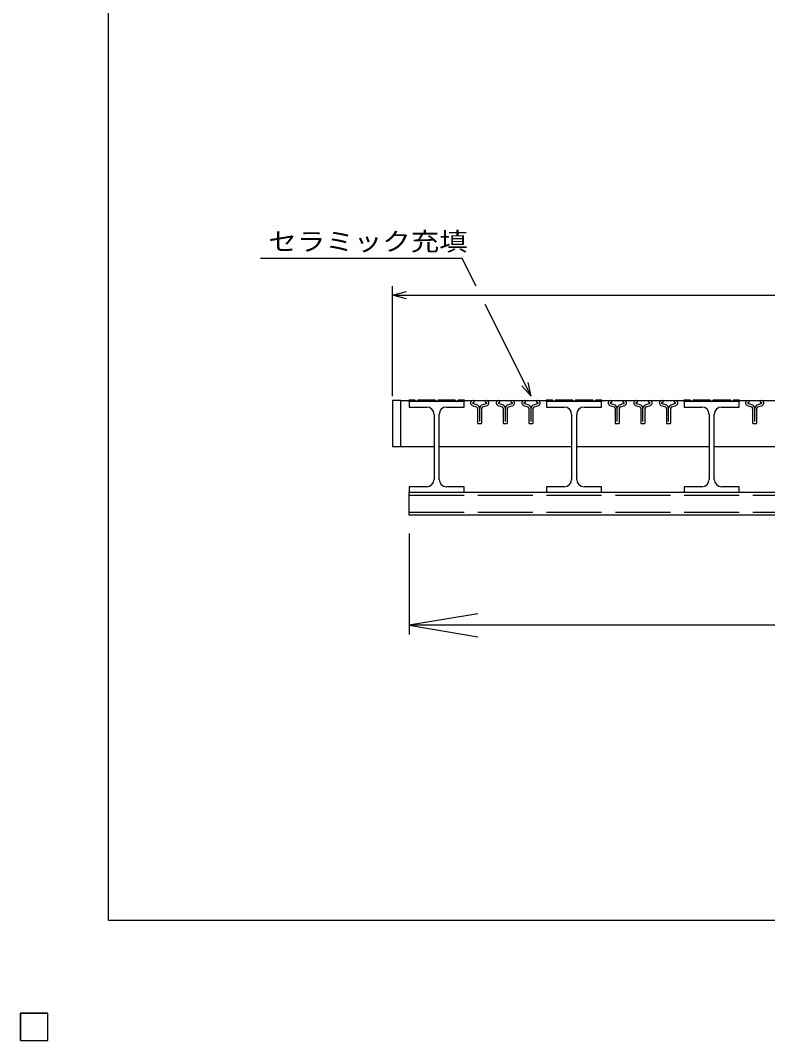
# Model space of a CAD drawing. Units: millimetres at full size, sheet at 1:10; details may follow other scales. Extents: x -1820 to 1736, y -1282 to 1048.
# Drawn here: x -1820 to -1005, y -1282 to -170 of the extents above; entities that cross this region are included whole.
import ezdxf
from ezdxf.enums import TextEntityAlignment as Align

# ---------------------------------------------------------------- set-up
doc = ezdxf.new("R2010")
doc.units = ezdxf.units.MM
doc.header["$LTSCALE"] = 10
doc.linetypes.add('DASHED', pattern=[7.5, 6, -1.5])
for name, color, linetype, lineweight in [('CADPAC_LAYER_0000', 150, 'Continuous', 25), ('CADPAC_LAYER_0016', 3, 'Continuous', 25), ('CADPAC_LAYER_0022', 4, 'Continuous', 25), ('CADPAC_LAYER_0032', 4, 'Continuous', 25)]:
    doc.layers.add(name, color=color, linetype=linetype, lineweight=lineweight)
doc.styles.add('ベクトル', font='')
doc.styles.get('ベクトル').set_extended_font_data('ベクトル')

# ---------------------------------------------------------------- blocks, each defined once
blk = doc.blocks.new('open_arrow')
at = {"color": 0, "linetype": 'Continuous', "lineweight": -2}
blk.add_lwpolyline([(7.5, 1.25), (0, 0), (7.5, -1.25)], dxfattribs=at)

msp = doc.modelspace()

# ---------------------------------------------------------------- linework, layer by layer
at = {"layer": 'CADPAC_LAYER_0000'}
for p, q in [((-1724, -1151.5), (-1724, 1048.5)), ((1736, -1151.5), (-1724, -1151.5))]:
    msp.add_line(p, q, dxfattribs=at)
at = {"layer": 'CADPAC_LAYER_0016'}
for p, q in [((-1414, -584.5), (-1414, -634.5)), ((-1405, -584.5), (-1414, -584.5)), ((-1405, -634.5), (-1405, -584.5)), ((-1405, -584.5), (-1396, -584.5)), ((-1396, -585.5), (-1396, -583.5)), ((-1396, -583.5), (-1390, -583.5)), ((-1396, -585.5), (-1396, -591.5)), ((-1336, -585.5), (-1396, -585.5)), ((-1390, -583.5), (-1388, -585.5)), ((-1388, -585.5), (-1386, -583.5)), ((-1386, -583.5), (-1368, -583.5)), ((-1368, -583.5), (-1366, -585.5)), ((-1366, -585.5), (-1364, -583.5)), ((-1364, -583.5), (-1346, -583.5)), ((-1346, -583.5), (-1344, -585.5)), ((-1344, -585.5), (-1342, -583.5)), ((-1342, -583.5), (-1336, -583.5)), ((-1336, -583.5), (-1336, -585.5)), ((-1336, -584.5), (-1246, -584.5)), ((-1336, -591.5), (-1336, -585.5)), ((-1327.38, -589.68), (-1322.51, -591.39)), ((-1322.3, -589.03), (-1326.62, -587.51)), ((-1326.46, -586.81), (-1325.02, -586.11)), ((-1325.02, -586.11), (-1325.02, -585.88)), ((-1311.4, -587.51), (-1315.72, -589.03)), ((-1315.51, -591.39), (-1310.64, -589.68)), ((-1313, -585.88), (-1313, -586.11)), ((-1313, -586.11), (-1311.56, -586.81)), ((-1299.38, -589.68), (-1294.51, -591.39)), ((-1294.3, -589.03), (-1298.62, -587.51)), ((-1298.46, -586.81), (-1297.02, -586.11)), ((-1297.02, -586.11), (-1297.02, -585.88)), ((-1283.4, -587.51), (-1287.72, -589.03)), ((-1287.51, -591.39), (-1282.64, -589.68)), ((-1285, -585.88), (-1285, -586.11)), ((-1285, -586.11), (-1283.56, -586.81)), ((-1271.38, -589.68), (-1266.51, -591.39)), ((-1266.3, -589.03), (-1270.62, -587.51)), ((-1270.46, -586.81), (-1269.02, -586.11)), ((-1269.02, -586.11), (-1269.02, -585.88)), ((-1255.4, -587.51), (-1259.72, -589.03)), ((-1259.51, -591.39), (-1254.64, -589.68)), ((-1257, -585.88), (-1257, -586.11)), ((-1257, -586.11), (-1255.56, -586.81)), ((-1246, -585.5), (-1246, -583.5)), ((-1246, -583.5), (-1240, -583.5)), ((-1246, -585.5), (-1246, -591.5)), ((-1186, -585.5), (-1246, -585.5)), ((-1240, -583.5), (-1238, -585.5)), ((-1238, -585.5), (-1236, -583.5)), ((-1236, -583.5), (-1218, -583.5)), ((-1218, -583.5), (-1216, -585.5)), ((-1216, -585.5), (-1214, -583.5)), ((-1214, -583.5), (-1196, -583.5)), ((-1196, -583.5), (-1194, -585.5)), ((-1194, -585.5), (-1192, -583.5)), ((-1192, -583.5), (-1186, -583.5)), ((-1186, -583.5), (-1186, -585.5)), ((-1186, -584.5), (-1096, -584.5)), ((-1186, -591.5), (-1186, -585.5)), ((-1177.38, -589.68), (-1172.51, -591.39)), ((-1172.3, -589.03), (-1176.62, -587.51)), ((-1176.46, -586.81), (-1175.02, -586.11)), ((-1175.02, -586.11), (-1175.02, -585.88)), ((-1161.4, -587.51), (-1165.72, -589.03)), ((-1165.51, -591.39), (-1160.64, -589.68)), ((-1163, -585.88), (-1163, -586.11)), ((-1163, -586.11), (-1161.56, -586.81)), ((-1149.38, -589.68), (-1144.51, -591.39)), ((-1144.3, -589.03), (-1148.62, -587.51)), ((-1148.46, -586.81), (-1147.02, -586.11)), ((-1147.02, -586.11), (-1147.02, -585.88)), ((-1133.4, -587.51), (-1137.72, -589.03)), ((-1137.51, -591.39), (-1132.64, -589.68)), ((-1135, -585.88), (-1135, -586.11)), ((-1135, -586.11), (-1133.56, -586.81)), ((-1121.38, -589.68), (-1116.51, -591.39)), ((-1116.3, -589.03), (-1120.62, -587.51)), ((-1120.46, -586.81), (-1119.02, -586.11)), ((-1119.02, -586.11), (-1119.02, -585.88)), ((-1105.4, -587.51), (-1109.72, -589.03)), ((-1109.51, -591.39), (-1104.64, -589.68)), ((-1107, -585.88), (-1107, -586.11)), ((-1107, -586.11), (-1105.56, -586.81)), ((-1096, -585.5), (-1096, -583.5)), ((-1096, -583.5), (-1090, -583.5)), ((-1096, -585.5), (-1096, -591.5)), ((-1036, -585.5), (-1096, -585.5)), ((-1090, -583.5), (-1088, -585.5)), ((-1088, -585.5), (-1086, -583.5)), ((-1086, -583.5), (-1068, -583.5)), ((-1068, -583.5), (-1066, -585.5)), ((-1066, -585.5), (-1064, -583.5)), ((-1064, -583.5), (-1046, -583.5)), ((-1046, -583.5), (-1044, -585.5)), ((-1044, -585.5), (-1042, -583.5)), ((-1042, -583.5), (-1036, -583.5)), ((-1036, -583.5), (-1036, -585.5)), ((-1036, -584.5), (-946, -584.5)), ((-1036, -591.5), (-1036, -585.5)), ((-1027.38, -589.68), (-1022.51, -591.39)), ((-1022.3, -589.03), (-1026.62, -587.51)), ((-1026.46, -586.81), (-1025.02, -586.11)), ((-1025.02, -586.11), (-1025.02, -585.88)), ((-1011.4, -587.51), (-1015.72, -589.03)), ((-1015.51, -591.39), (-1010.64, -589.68)), ((-1013, -585.88), (-1013, -586.11)), ((-1013, -586.11), (-1011.56, -586.81)), ((-1396, -591.5), (-1376.75, -591.5)), ((-1368.75, -599.5), (-1368.75, -670.5)), ((-1363.25, -670.5), (-1363.25, -599.5)), ((-1355.25, -591.5), (-1336, -591.5)), ((-1321.31, -593.09), (-1321.31, -608.81)), ((-1319, -607.21), (-1319, -593.14)), ((-1316.71, -608.81), (-1316.71, -593.09)), ((-1293.31, -593.09), (-1293.31, -608.81)), ((-1291, -607.21), (-1291, -593.14)), ((-1288.71, -608.81), (-1288.71, -593.09)), ((-1265.31, -593.09), (-1265.31, -608.81)), ((-1263, -607.21), (-1263, -593.14)), ((-1260.71, -608.81), (-1260.71, -593.09)), ((-1246, -591.5), (-1226.75, -591.5)), ((-1218.75, -599.5), (-1218.75, -670.5)), ((-1213.25, -670.5), (-1213.25, -599.5)), ((-1205.25, -591.5), (-1186, -591.5)), ((-1171.31, -593.09), (-1171.31, -608.81)), ((-1169, -607.21), (-1169, -593.14)), ((-1166.71, -608.81), (-1166.71, -593.09)), ((-1143.31, -593.09), (-1143.31, -608.81)), ((-1141, -607.21), (-1141, -593.14)), ((-1138.71, -608.81), (-1138.71, -593.09)), ((-1115.31, -593.09), (-1115.31, -608.81)), ((-1113, -607.21), (-1113, -593.14)), ((-1110.71, -608.81), (-1110.71, -593.09)), ((-1096, -591.5), (-1076.75, -591.5)), ((-1068.75, -599.5), (-1068.75, -670.5)), ((-1063.25, -670.5), (-1063.25, -599.5)), ((-1055.25, -591.5), (-1036, -591.5)), ((-1021.31, -593.09), (-1021.31, -608.81)), ((-1019, -607.21), (-1019, -593.14)), ((-1016.71, -608.81), (-1016.71, -593.09)), ((-1320.61, -609.51), (-1317.41, -609.51)), ((-1292.61, -609.51), (-1289.41, -609.51)), ((-1264.61, -609.51), (-1261.41, -609.51)), ((-1170.61, -609.51), (-1167.41, -609.51)), ((-1142.61, -609.51), (-1139.41, -609.51)), ((-1114.61, -609.51), (-1111.41, -609.51)), ((-1020.61, -609.51), (-1017.41, -609.51)), ((-1414, -634.5), (-1405, -634.5)), ((-1405, -634.5), (-1368.75, -634.5)), ((-1363.25, -634.5), (-1218.75, -634.5)), ((-1213.25, -634.5), (-1068.75, -634.5)), ((-1063.25, -634.5), (-918.75, -634.5)), ((-1376.75, -678.5), (-1396, -678.5)), ((-1396, -678.5), (-1396, -684.5)), ((-1336, -678.5), (-1355.25, -678.5)), ((-1336, -684.5), (-1336, -678.5)), ((-1226.75, -678.5), (-1246, -678.5)), ((-1246, -678.5), (-1246, -684.5)), ((-1186, -678.5), (-1205.25, -678.5)), ((-1186, -684.5), (-1186, -678.5)), ((-1076.75, -678.5), (-1096, -678.5)), ((-1096, -678.5), (-1096, -684.5)), ((-1036, -678.5), (-1055.25, -678.5)), ((-1036, -684.5), (-1036, -678.5)), ((-1396, -684.5), (-1336, -684.5)), ((-1396, -684.5), (-436, -684.5)), ((-1396, -709.5), (-1396, -684.5)), ((-1246, -684.5), (-1186, -684.5)), ((-1096, -684.5), (-1036, -684.5)), ((-436, -709.5), (-1396, -709.5)), ((-1820, -1252.5), (-1790, -1252.5)), ((-1820, -1282.5), (-1820, -1252.5)), ((-1820, -1252.5), (-1790, -1252.5)), ((-1820, -1282.5), (-1820, -1252.5)), ((-1820, -1252.5), (-1790, -1252.5)), ((-1820, -1282.5), (-1820, -1252.5)), ((-1820, -1252.5), (-1790, -1252.5)), ((-1820, -1282.5), (-1820, -1252.5)), ((-1820, -1252.5), (-1790, -1252.5)), ((-1820, -1282.5), (-1820, -1252.5)), ((-1790, -1282.5), (-1790, -1252.5)), ((-1790, -1282.5), (-1790, -1252.5)), ((-1790, -1282.5), (-1790, -1252.5)), ((-1790, -1282.5), (-1790, -1252.5)), ((-1790, -1282.5), (-1790, -1252.5)), ((-1820, -1282.5), (-1790, -1282.5)), ((-1820, -1282.5), (-1790, -1282.5)), ((-1820, -1282.5), (-1790, -1282.5)), ((-1820, -1282.5), (-1790, -1282.5)), ((-1820, -1282.5), (-1790, -1282.5))]:
    msp.add_line(p, q, dxfattribs=at)
at = {"layer": 'CADPAC_LAYER_0016', "linetype": 'DASHED'}
for p, q in [((-1396, -687.7), (-436, -687.7)), ((-1396, -706.3), (-436, -706.3))]:
    msp.add_line(p, q, dxfattribs=at)
at = {"layer": 'CADPAC_LAYER_0016'}
for centre, radius, start, end in [((-1326.31, -587.2), 2.7, 90.98, 246.68), ((-1326.29, -587.22), 0.44, 111.91, 222.33), ((-1326.47, -585.95), 1.45, 2.5, 85.55), ((-1323.59, -593.44), 4.6, 3.78, 73.7), ((-1314.43, -593.44), 4.6, 106.3, 176.22), ((-1311.55, -585.95), 1.45, 94.45, 177.5), ((-1311.71, -587.2), 2.7, 293.32, 89.02002), ((-1311.73, -587.22), 0.44, 317.67, 68.08999), ((-1298.31, -587.2), 2.7, 90.98, 246.68), ((-1298.29, -587.22), 0.44, 111.91, 222.33), ((-1298.47, -585.95), 1.45, 2.5, 85.55), ((-1295.59, -593.44), 4.6, 3.78, 73.7), ((-1286.43, -593.44), 4.6, 106.3, 176.22), ((-1283.55, -585.95), 1.45, 94.45, 177.5), ((-1283.71, -587.2), 2.7, 293.32, 89.02002), ((-1283.73, -587.22), 0.44, 317.67, 68.08999), ((-1270.31, -587.2), 2.7, 90.98, 246.68), ((-1270.29, -587.22), 0.44, 111.91, 222.33), ((-1270.47, -585.95), 1.45, 2.5, 85.55), ((-1267.59, -593.44), 4.6, 3.78, 73.7), ((-1258.43, -593.44), 4.6, 106.3, 176.22), ((-1255.55, -585.95), 1.45, 94.45, 177.5), ((-1255.71, -587.2), 2.7, 293.32, 89.02002), ((-1255.73, -587.22), 0.44, 317.67, 68.08999), ((-1176.31, -587.2), 2.7, 90.98, 246.68), ((-1176.29, -587.22), 0.44, 111.91, 222.33), ((-1176.47, -585.95), 1.45, 2.5, 85.55), ((-1173.59, -593.44), 4.6, 3.78, 73.7), ((-1164.43, -593.44), 4.6, 106.3, 176.22), ((-1161.55, -585.95), 1.45, 94.45, 177.5), ((-1161.71, -587.2), 2.7, 293.32, 89.02002), ((-1161.73, -587.22), 0.44, 317.67, 68.08999), ((-1148.31, -587.2), 2.7, 90.98, 246.68), ((-1148.29, -587.22), 0.44, 111.91, 222.33), ((-1148.47, -585.95), 1.45, 2.5, 85.55), ((-1145.59, -593.44), 4.6, 3.78, 73.7), ((-1136.43, -593.44), 4.6, 106.3, 176.22), ((-1133.55, -585.95), 1.45, 94.45, 177.5), ((-1133.71, -587.2), 2.7, 293.32, 89.02002), ((-1133.73, -587.22), 0.44, 317.67, 68.08999), ((-1120.31, -587.2), 2.7, 90.98, 246.68), ((-1120.29, -587.22), 0.44, 111.91, 222.33), ((-1120.47, -585.95), 1.45, 2.5, 85.55), ((-1117.59, -593.44), 4.6, 3.78, 73.7), ((-1108.43, -593.44), 4.6, 106.3, 176.22), ((-1105.55, -585.95), 1.45, 94.45, 177.5), ((-1105.71, -587.2), 2.7, 293.32, 89.02002), ((-1105.73, -587.22), 0.44, 317.67, 68.08999), ((-1026.31, -587.2), 2.7, 90.98, 246.68), ((-1026.29, -587.22), 0.44, 111.91, 222.33), ((-1026.47, -585.95), 1.45, 2.5, 85.55), ((-1023.59, -593.44), 4.6, 3.78, 73.7), ((-1014.43, -593.44), 4.6, 106.3, 176.22), ((-1011.55, -585.95), 1.45, 94.45, 177.5), ((-1011.71, -587.2), 2.7, 293.32, 89.02002), ((-1011.73, -587.22), 0.44, 317.67, 68.08999), ((-1376.75, -599.5), 8, 0, 90), ((-1355.25, -599.5), 8, 90, 180), ((-1323.11, -593.09), 1.8, 0, 70.58), ((-1314.91, -593.09), 1.8, 109.42, 180), ((-1295.11, -593.09), 1.8, 0, 70.58), ((-1286.91, -593.09), 1.8, 109.42, 180), ((-1267.11, -593.09), 1.8, 0, 70.58), ((-1258.91, -593.09), 1.8, 109.42, 180), ((-1226.75, -599.5), 8, 0, 90), ((-1205.25, -599.5), 8, 90, 180), ((-1173.11, -593.09), 1.8, 0, 70.58), ((-1164.91, -593.09), 1.8, 109.42, 180), ((-1145.11, -593.09), 1.8, 0, 70.58), ((-1136.91, -593.09), 1.8, 109.42, 180), ((-1117.11, -593.09), 1.8, 0, 70.58), ((-1108.91, -593.09), 1.8, 109.42, 180), ((-1076.75, -599.5), 8, 0, 90), ((-1055.25, -599.5), 8, 90, 180), ((-1023.11, -593.09), 1.8, 0, 70.58), ((-1014.91, -593.09), 1.8, 109.42, 180), ((-1320.61, -608.81), 0.7, 180, 270), ((-1317.41, -608.81), 0.7, 270, 0), ((-1292.61, -608.81), 0.7, 180, 270), ((-1289.41, -608.81), 0.7, 270, 0), ((-1264.61, -608.81), 0.7, 180, 270), ((-1261.41, -608.81), 0.7, 270, 0), ((-1170.61, -608.81), 0.7, 180, 270), ((-1167.41, -608.81), 0.7, 270, 0), ((-1142.61, -608.81), 0.7, 180, 270), ((-1139.41, -608.81), 0.7, 270, 0), ((-1114.61, -608.81), 0.7, 180, 270), ((-1111.41, -608.81), 0.7, 270, 0), ((-1020.61, -608.81), 0.7, 180, 270), ((-1017.41, -608.81), 0.7, 270, 0), ((-1376.75, -670.5), 8, 270, 0), ((-1355.25, -670.5), 8, 180, 270), ((-1226.75, -670.5), 8, 270, 0), ((-1205.25, -670.5), 8, 180, 270), ((-1076.75, -670.5), 8, 270, 0), ((-1055.25, -670.5), 8, 180, 270)]:
    msp.add_arc(centre, radius, start, end, dxfattribs=at)
at = {"layer": 'CADPAC_LAYER_0022'}
for p, q in [((-1338, -429.5), (-1558, -429.5)), ((-1323, -459.5), (-1338, -429.5)), ((-1414, -579.5), (-1414, -459.5)), ((-1414, -469.5), (-1399, -465.5)), ((-1399, -473.5), (-1414, -469.5)), ((-1414, -469.5), (-418, -469.5)), ((-1263, -579.5), (-1313, -479.5)), ((-1263, -579.5), (-1266, -564.9)), ((-1263, -579.5), (-1273, -568.5)), ((-1396, -729.5), (-1396, -839.5)), ((-436, -829.5), (-1396, -829.5))]:
    msp.add_line(p, q, dxfattribs=at)
at = {"layer": 'CADPAC_LAYER_0022', "color": 2}
for p, q in [((-1790, -1252.5), (-1820, -1252.5)), ((-1820, -1252.5), (-1820, -1282.5)), ((-1790, -1252.5), (-1820, -1252.5)), ((-1820, -1252.5), (-1820, -1282.5)), ((-1790, -1252.5), (-1820, -1252.5)), ((-1820, -1252.5), (-1820, -1282.5)), ((-1790, -1282.5), (-1790, -1252.5)), ((-1790, -1282.5), (-1790, -1252.5)), ((-1790, -1282.5), (-1790, -1252.5)), ((-1820, -1282.5), (-1790, -1282.5)), ((-1820, -1282.5), (-1790, -1282.5)), ((-1820, -1282.5), (-1790, -1282.5))]:
    msp.add_line(p, q, dxfattribs=at)
at = {"layer": 'CADPAC_LAYER_0032'}
for p, q in [((-1790, -1252.5), (-1820, -1252.5)), ((-1820, -1252.5), (-1820, -1282.5)), ((-1790, -1252.5), (-1820, -1252.5)), ((-1820, -1252.5), (-1820, -1282.5)), ((-1790, -1252.5), (-1820, -1252.5)), ((-1820, -1252.5), (-1820, -1282.5)), ((-1790, -1252.5), (-1820, -1252.5)), ((-1820, -1252.5), (-1820, -1282.5)), ((-1790, -1252.5), (-1820, -1252.5)), ((-1820, -1252.5), (-1820, -1282.5)), ((-1790, -1282.5), (-1790, -1252.5)), ((-1790, -1282.5), (-1790, -1252.5)), ((-1790, -1282.5), (-1790, -1252.5)), ((-1790, -1282.5), (-1790, -1252.5)), ((-1790, -1282.5), (-1790, -1252.5)), ((-1820, -1282.5), (-1790, -1282.5)), ((-1820, -1282.5), (-1790, -1282.5)), ((-1820, -1282.5), (-1790, -1282.5)), ((-1820, -1282.5), (-1790, -1282.5)), ((-1820, -1282.5), (-1790, -1282.5))]:
    msp.add_line(p, q, dxfattribs=at)

# ---------------------------------------------------------------- block references
at = {"layer": 'CADPAC_LAYER_0022', "xscale": 10, "yscale": 10}
msp.add_blockref('open_arrow', (-1396, -829.5), dxfattribs=at)

# ---------------------------------------------------------------- texts
at = {"layer": 'CADPAC_LAYER_0022', "color": 2, "style": 'ベクトル', "width": 1.15}
msp.add_text('セラミック充填', height=19.79, dxfattribs=at).set_placement((-1549.5, -411), align=Align.MIDDLE_LEFT)

doc.saveas('drawing.dxf')
